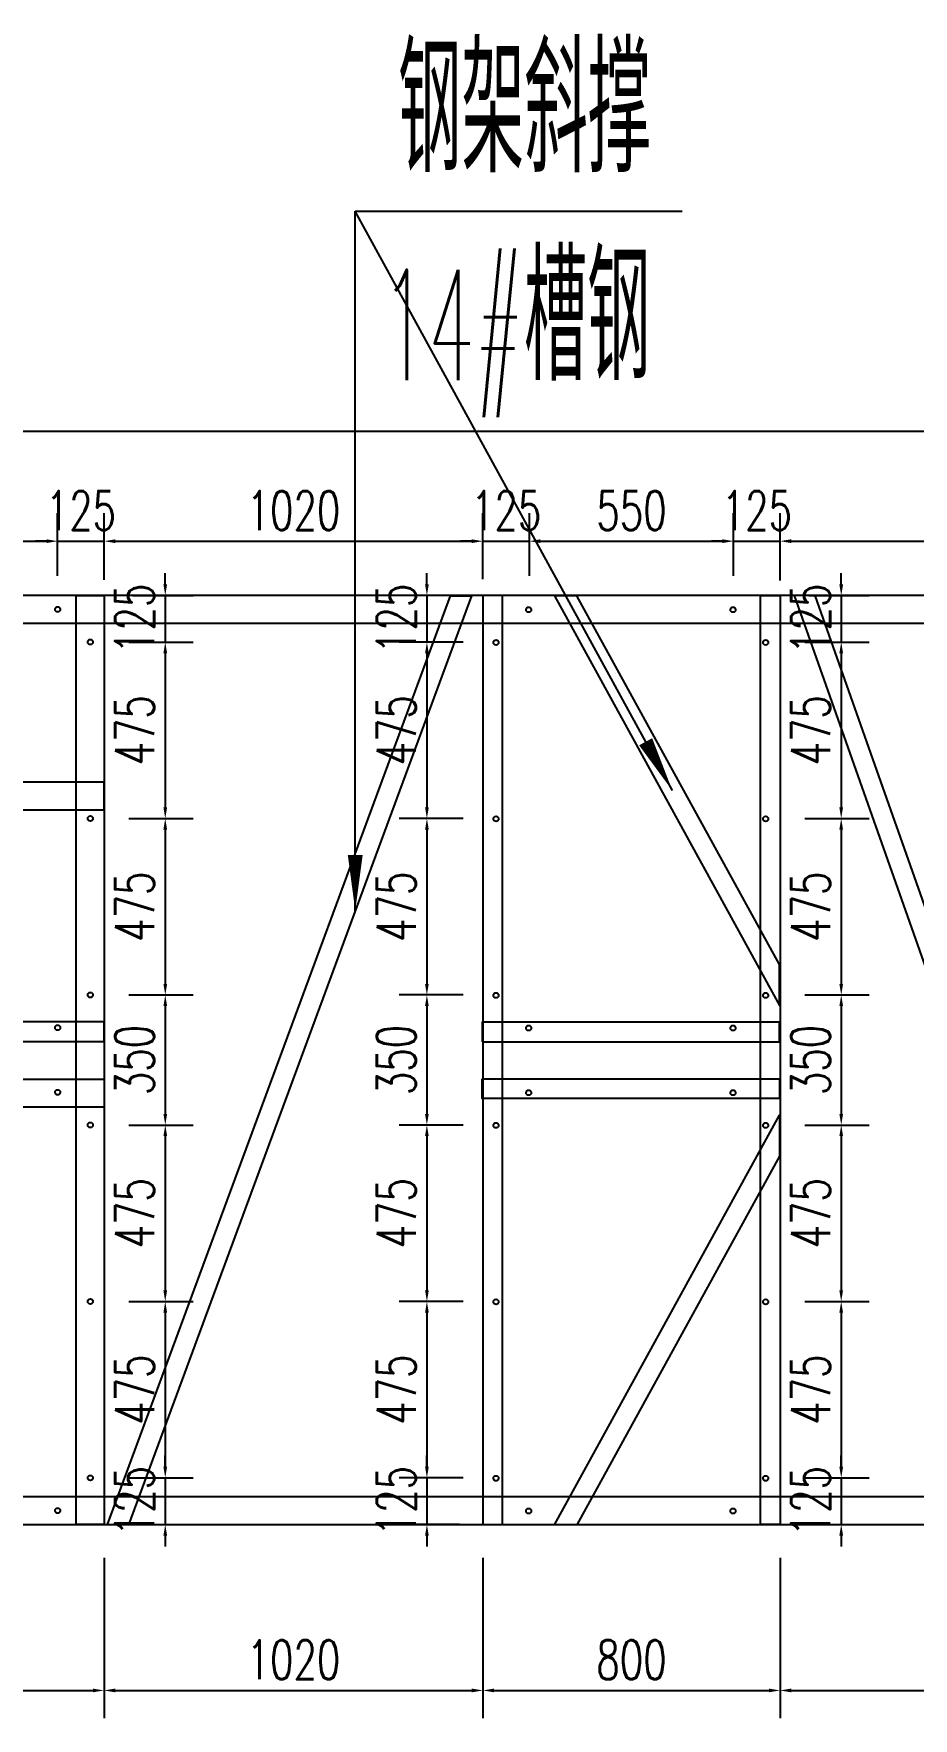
# Model space of a CAD drawing. Header units: millimetres. Extents: x -1443632 to -1307761, y 1430256 to 1527696.
# Drawn here: x -1381684 to -1379316, y 1470637 to 1475172 of the extents above; entities that cross this region are included whole.
import ezdxf

# ---------------------------------------------------------------- set-up
doc = ezdxf.new("R2010")
doc.units = ezdxf.units.MM
doc.header["$LTSCALE"] = 10
doc.layers.get('0').update_dxf_attribs({"linetype": 'CONTINUOUS'})
doc.layers.get('DEFPOINTS').update_dxf_attribs({"linetype": 'CONTINUOUS'})
for name, color, linetype in [('PUB_TEXT', 7, 'CONTINUOUS'), ('W-PLASTIC_RAILINGS塑木栏杆', 6, 'CONTINUOUS'), ('W-STEEL_FRAME钢架', 3, 'CONTINUOUS')]:
    doc.layers.add(name, color=color, linetype=linetype)
doc.styles.add('_TCH_DIM', font='SIMPLEX.shx', dxfattribs={"width": 0.7, "bigfont": 'GBCBIG.shx'})
doc.styles.add('STANDARD_T3', font='simplex.shx', dxfattribs={"width": 0.7, "bigfont": 'gbcbig.shx'})
doc.dimstyles.new('W&&30', dxfattribs={"dimtxt": 105, "dimasz": 30, "dimexe": 75, "dimexo": 90, "dimgap": 30, "dimtad": 1, "dimdec": 0, "dimzin": 0, "dimdsep": 46, "dimtxsty": 'STANDARD_T3', "dimcen": 0.09, "dimclrd": 1, "dimclre": 1, "dimclrt": 7, "dimazin": 2, "dimtfac": 1, "dimtdec": 0, "dimtix": 1, "dimtmove": 2, "dimatfit": 3, "dimfxl": 0, "dimtolj": 1, "dimtzin": 0, "dimarcsym": 0})

# ---------------------------------------------------------------- blocks, each defined once
blk = doc.blocks.new('*D94')
at = {"layer": 'DEFPOINTS', "color": 0, "transparency": 16777216}
for p in [(-1380448.3, 1473659.4), (-1380625.6, 1473534.4), (-1380437.8, 1473534.4)]:
    blk.add_point(p, dxfattribs=at)
at = {"layer": 'W-PLASTIC_RAILINGS塑木栏杆', "color": 1, "lineweight": -2, "transparency": 16777216}
for p, q in [((-1380625.6, 1473689.4), (-1380625.6, 1473719.4)), ((-1380538.3, 1473659.4), (-1380700.6, 1473659.4)), ((-1380625.6, 1473659.4), (-1380625.6, 1473534.4)), ((-1380527.8, 1473534.4), (-1380700.6, 1473534.4)), ((-1380625.6, 1473504.4), (-1380625.6, 1473474.4))]:
    blk.add_line(p, q, dxfattribs=at)
at = {"layer": 'W-PLASTIC_RAILINGS塑木栏杆', "color": 1, "transparency": 16777216}
for points in [[(-1380630.6, 1473689.4), (-1380620.6, 1473689.4), (-1380625.6, 1473659.4)], [(-1380630.6, 1473504.4), (-1380620.6, 1473504.4), (-1380625.6, 1473534.4)]]:
    blk.add_solid(points, dxfattribs=at)
at = {"layer": 'W-PLASTIC_RAILINGS塑木栏杆', "color": 7, "transparency": 16777216, "insert": (-1380708.1, 1473596.9), "char_height": 105, "attachment_point": 5, "rotation": 90, "style": 'STANDARD_T3'}
blk.add_mtext('\\A1;125', dxfattribs=at)
blk = doc.blocks.new('*D95')
at = {"layer": 'DEFPOINTS', "color": 0, "transparency": 16777216}
for p in [(-1380437.8, 1473534.4), (-1380625.6, 1473059.4), (-1380437.8, 1473059.4)]:
    blk.add_point(p, dxfattribs=at)
at = {"layer": 'W-PLASTIC_RAILINGS塑木栏杆', "color": 1, "lineweight": -2, "transparency": 16777216}
for p, q in [((-1380527.8, 1473534.4), (-1380700.6, 1473534.4)), ((-1380625.6, 1473504.4), (-1380625.6, 1473089.4)), ((-1380527.8, 1473059.4), (-1380700.6, 1473059.4))]:
    blk.add_line(p, q, dxfattribs=at)
at = {"layer": 'W-PLASTIC_RAILINGS塑木栏杆', "color": 1, "transparency": 16777216}
for points in [[(-1380630.6, 1473504.4), (-1380620.6, 1473504.4), (-1380625.6, 1473534.4)], [(-1380630.6, 1473089.4), (-1380620.6, 1473089.4), (-1380625.6, 1473059.4)]]:
    blk.add_solid(points, dxfattribs=at)
at = {"layer": 'W-PLASTIC_RAILINGS塑木栏杆', "color": 7, "transparency": 16777216, "insert": (-1380708.1, 1473296.9), "char_height": 105, "attachment_point": 5, "rotation": 90, "style": 'STANDARD_T3'}
blk.add_mtext('\\A1;475', dxfattribs=at)
blk = doc.blocks.new('*D96')
at = {"layer": 'DEFPOINTS', "color": 0, "transparency": 16777216}
for p in [(-1380437.8, 1473059.4), (-1380625.6, 1472584.4), (-1380437.8, 1472584.4)]:
    blk.add_point(p, dxfattribs=at)
at = {"layer": 'W-PLASTIC_RAILINGS塑木栏杆', "color": 1, "lineweight": -2, "transparency": 16777216}
for p, q in [((-1380527.8, 1473059.4), (-1380700.6, 1473059.4)), ((-1380625.6, 1473029.4), (-1380625.6, 1472614.4)), ((-1380527.8, 1472584.4), (-1380700.6, 1472584.4))]:
    blk.add_line(p, q, dxfattribs=at)
at = {"layer": 'W-PLASTIC_RAILINGS塑木栏杆', "color": 1, "transparency": 16777216}
for points in [[(-1380630.6, 1473029.4), (-1380620.6, 1473029.4), (-1380625.6, 1473059.4)], [(-1380630.6, 1472614.4), (-1380620.6, 1472614.4), (-1380625.6, 1472584.4)]]:
    blk.add_solid(points, dxfattribs=at)
at = {"layer": 'W-PLASTIC_RAILINGS塑木栏杆', "color": 7, "transparency": 16777216, "insert": (-1380708.1, 1472821.9), "char_height": 105, "attachment_point": 5, "rotation": 90, "style": 'STANDARD_T3'}
blk.add_mtext('\\A1;475', dxfattribs=at)
blk = doc.blocks.new('*D97')
at = {"layer": 'DEFPOINTS', "color": 0, "transparency": 16777216}
for p in [(-1380437.8, 1472584.4), (-1380625.6, 1472234.4), (-1380437.8, 1472234.4)]:
    blk.add_point(p, dxfattribs=at)
at = {"layer": 'W-PLASTIC_RAILINGS塑木栏杆', "color": 1, "lineweight": -2, "transparency": 16777216}
for p, q in [((-1380527.8, 1472584.4), (-1380700.6, 1472584.4)), ((-1380625.6, 1472554.4), (-1380625.6, 1472264.4)), ((-1380527.8, 1472234.4), (-1380700.6, 1472234.4))]:
    blk.add_line(p, q, dxfattribs=at)
at = {"layer": 'W-PLASTIC_RAILINGS塑木栏杆', "color": 1, "transparency": 16777216}
for points in [[(-1380630.6, 1472554.4), (-1380620.6, 1472554.4), (-1380625.6, 1472584.4)], [(-1380630.6, 1472264.4), (-1380620.6, 1472264.4), (-1380625.6, 1472234.4)]]:
    blk.add_solid(points, dxfattribs=at)
at = {"layer": 'W-PLASTIC_RAILINGS塑木栏杆', "color": 7, "transparency": 16777216, "insert": (-1380708.1, 1472409.4), "char_height": 105, "attachment_point": 5, "rotation": 90, "style": 'STANDARD_T3'}
blk.add_mtext('\\A1;350', dxfattribs=at)
blk = doc.blocks.new('*D98')
at = {"layer": 'DEFPOINTS', "color": 0, "transparency": 16777216}
for p in [(-1380437.8, 1472234.4), (-1380625.6, 1471759.4), (-1380437.8, 1471759.4)]:
    blk.add_point(p, dxfattribs=at)
at = {"layer": 'W-PLASTIC_RAILINGS塑木栏杆', "color": 1, "lineweight": -2, "transparency": 16777216}
for p, q in [((-1380527.8, 1472234.4), (-1380700.6, 1472234.4)), ((-1380625.6, 1472204.4), (-1380625.6, 1471789.4)), ((-1380527.8, 1471759.4), (-1380700.6, 1471759.4))]:
    blk.add_line(p, q, dxfattribs=at)
at = {"layer": 'W-PLASTIC_RAILINGS塑木栏杆', "color": 1, "transparency": 16777216}
for points in [[(-1380630.6, 1472204.4), (-1380620.6, 1472204.4), (-1380625.6, 1472234.4)], [(-1380630.6, 1471789.4), (-1380620.6, 1471789.4), (-1380625.6, 1471759.4)]]:
    blk.add_solid(points, dxfattribs=at)
at = {"layer": 'W-PLASTIC_RAILINGS塑木栏杆', "color": 7, "transparency": 16777216, "insert": (-1380708.1, 1471996.9), "char_height": 105, "attachment_point": 5, "rotation": 90, "style": 'STANDARD_T3'}
blk.add_mtext('\\A1;475', dxfattribs=at)
blk = doc.blocks.new('*D99')
at = {"layer": 'DEFPOINTS', "color": 0, "transparency": 16777216}
for p in [(-1380437.8, 1471759.4), (-1380625.6, 1471284.4), (-1380437.8, 1471284.4)]:
    blk.add_point(p, dxfattribs=at)
at = {"layer": 'W-PLASTIC_RAILINGS塑木栏杆', "color": 1, "lineweight": -2, "transparency": 16777216}
for p, q in [((-1380527.8, 1471759.4), (-1380700.6, 1471759.4)), ((-1380625.6, 1471729.4), (-1380625.6, 1471314.4)), ((-1380527.8, 1471284.4), (-1380700.6, 1471284.4))]:
    blk.add_line(p, q, dxfattribs=at)
at = {"layer": 'W-PLASTIC_RAILINGS塑木栏杆', "color": 1, "transparency": 16777216}
for points in [[(-1380630.6, 1471729.4), (-1380620.6, 1471729.4), (-1380625.6, 1471759.4)], [(-1380630.6, 1471314.4), (-1380620.6, 1471314.4), (-1380625.6, 1471284.4)]]:
    blk.add_solid(points, dxfattribs=at)
at = {"layer": 'W-PLASTIC_RAILINGS塑木栏杆', "color": 7, "transparency": 16777216, "insert": (-1380708.1, 1471521.9), "char_height": 105, "attachment_point": 5, "rotation": 90, "style": 'STANDARD_T3'}
blk.add_mtext('\\A1;475', dxfattribs=at)
blk = doc.blocks.new('*D100')
at = {"layer": 'DEFPOINTS', "color": 0, "transparency": 16777216}
for p in [(-1380437.8, 1471284.4), (-1380625.6, 1471159.4), (-1380448.3, 1471159.4)]:
    blk.add_point(p, dxfattribs=at)
at = {"layer": 'W-PLASTIC_RAILINGS塑木栏杆', "color": 1, "lineweight": -2, "transparency": 16777216}
for p, q in [((-1380625.6, 1471314.4), (-1380625.6, 1471344.4)), ((-1380527.8, 1471284.4), (-1380700.6, 1471284.4)), ((-1380625.6, 1471284.4), (-1380625.6, 1471159.4)), ((-1380538.3, 1471159.4), (-1380700.6, 1471159.4)), ((-1380625.6, 1471129.4), (-1380625.6, 1471099.4))]:
    blk.add_line(p, q, dxfattribs=at)
at = {"layer": 'W-PLASTIC_RAILINGS塑木栏杆', "color": 1, "transparency": 16777216}
for points in [[(-1380630.6, 1471314.4), (-1380620.6, 1471314.4), (-1380625.6, 1471284.4)], [(-1380630.6, 1471129.4), (-1380620.6, 1471129.4), (-1380625.6, 1471159.4)]]:
    blk.add_solid(points, dxfattribs=at)
at = {"layer": 'W-PLASTIC_RAILINGS塑木栏杆', "color": 7, "transparency": 16777216, "insert": (-1380708.1, 1471221.9), "char_height": 105, "attachment_point": 5, "rotation": 90, "style": 'STANDARD_T3'}
blk.add_mtext('\\A1;125', dxfattribs=at)
blk = doc.blocks.new('*D101')
at = {"layer": 'DEFPOINTS', "color": 0, "transparency": 16777216}
for p in [(-1381507.3, 1473659.4), (-1381517.8, 1473534.4), (-1381330.1, 1473534.4)]:
    blk.add_point(p, dxfattribs=at)
at = {"layer": 'W-PLASTIC_RAILINGS塑木栏杆', "color": 1, "lineweight": -2, "transparency": 16777216}
for p, q in [((-1381330.1, 1473689.4), (-1381330.1, 1473719.4)), ((-1381417.3, 1473659.4), (-1381255.1, 1473659.4)), ((-1381330.1, 1473659.4), (-1381330.1, 1473534.4)), ((-1381427.8, 1473534.4), (-1381255.1, 1473534.4)), ((-1381330.1, 1473504.4), (-1381330.1, 1473474.4))]:
    blk.add_line(p, q, dxfattribs=at)
at = {"layer": 'W-PLASTIC_RAILINGS塑木栏杆', "color": 1, "transparency": 16777216}
for points in [[(-1381335.1, 1473689.4), (-1381325.1, 1473689.4), (-1381330.1, 1473659.4)], [(-1381335.1, 1473504.4), (-1381325.1, 1473504.4), (-1381330.1, 1473534.4)]]:
    blk.add_solid(points, dxfattribs=at)
at = {"layer": 'W-PLASTIC_RAILINGS塑木栏杆', "color": 7, "transparency": 16777216, "insert": (-1381412.6, 1473596.9), "char_height": 105, "attachment_point": 5, "rotation": 90, "style": 'STANDARD_T3'}
blk.add_mtext('\\A1;125', dxfattribs=at)
blk = doc.blocks.new('*D102')
at = {"layer": 'DEFPOINTS', "color": 0, "transparency": 16777216}
for p in [(-1381517.8, 1473534.4), (-1381517.8, 1473059.4), (-1381330.1, 1473059.4)]:
    blk.add_point(p, dxfattribs=at)
at = {"layer": 'W-PLASTIC_RAILINGS塑木栏杆', "color": 1, "lineweight": -2, "transparency": 16777216}
for p, q in [((-1381427.8, 1473534.4), (-1381255.1, 1473534.4)), ((-1381330.1, 1473504.4), (-1381330.1, 1473089.4)), ((-1381427.8, 1473059.4), (-1381255.1, 1473059.4))]:
    blk.add_line(p, q, dxfattribs=at)
at = {"layer": 'W-PLASTIC_RAILINGS塑木栏杆', "color": 1, "transparency": 16777216}
for points in [[(-1381335.1, 1473504.4), (-1381325.1, 1473504.4), (-1381330.1, 1473534.4)], [(-1381335.1, 1473089.4), (-1381325.1, 1473089.4), (-1381330.1, 1473059.4)]]:
    blk.add_solid(points, dxfattribs=at)
at = {"layer": 'W-PLASTIC_RAILINGS塑木栏杆', "color": 7, "transparency": 16777216, "insert": (-1381412.6, 1473296.9), "char_height": 105, "attachment_point": 5, "rotation": 90, "style": 'STANDARD_T3'}
blk.add_mtext('\\A1;475', dxfattribs=at)
blk = doc.blocks.new('*D103')
at = {"layer": 'DEFPOINTS', "color": 0, "transparency": 16777216}
for p in [(-1381517.8, 1473059.4), (-1381517.8, 1472584.4), (-1381330.1, 1472584.4)]:
    blk.add_point(p, dxfattribs=at)
at = {"layer": 'W-PLASTIC_RAILINGS塑木栏杆', "color": 1, "lineweight": -2, "transparency": 16777216}
for p, q in [((-1381427.8, 1473059.4), (-1381255.1, 1473059.4)), ((-1381330.1, 1473029.4), (-1381330.1, 1472614.4)), ((-1381427.8, 1472584.4), (-1381255.1, 1472584.4))]:
    blk.add_line(p, q, dxfattribs=at)
at = {"layer": 'W-PLASTIC_RAILINGS塑木栏杆', "color": 1, "transparency": 16777216}
for points in [[(-1381335.1, 1473029.4), (-1381325.1, 1473029.4), (-1381330.1, 1473059.4)], [(-1381335.1, 1472614.4), (-1381325.1, 1472614.4), (-1381330.1, 1472584.4)]]:
    blk.add_solid(points, dxfattribs=at)
at = {"layer": 'W-PLASTIC_RAILINGS塑木栏杆', "color": 7, "transparency": 16777216, "insert": (-1381412.6, 1472821.9), "char_height": 105, "attachment_point": 5, "rotation": 90, "style": 'STANDARD_T3'}
blk.add_mtext('\\A1;475', dxfattribs=at)
blk = doc.blocks.new('*D104')
at = {"layer": 'DEFPOINTS', "color": 0, "transparency": 16777216}
for p in [(-1381517.8, 1472584.4), (-1381517.8, 1472234.4), (-1381330.1, 1472234.4)]:
    blk.add_point(p, dxfattribs=at)
at = {"layer": 'W-PLASTIC_RAILINGS塑木栏杆', "color": 1, "lineweight": -2, "transparency": 16777216}
for p, q in [((-1381427.8, 1472584.4), (-1381255.1, 1472584.4)), ((-1381330.1, 1472554.4), (-1381330.1, 1472264.4)), ((-1381427.8, 1472234.4), (-1381255.1, 1472234.4))]:
    blk.add_line(p, q, dxfattribs=at)
at = {"layer": 'W-PLASTIC_RAILINGS塑木栏杆', "color": 1, "transparency": 16777216}
for points in [[(-1381335.1, 1472554.4), (-1381325.1, 1472554.4), (-1381330.1, 1472584.4)], [(-1381335.1, 1472264.4), (-1381325.1, 1472264.4), (-1381330.1, 1472234.4)]]:
    blk.add_solid(points, dxfattribs=at)
at = {"layer": 'W-PLASTIC_RAILINGS塑木栏杆', "color": 7, "transparency": 16777216, "insert": (-1381412.6, 1472409.4), "char_height": 105, "attachment_point": 5, "rotation": 90, "style": 'STANDARD_T3'}
blk.add_mtext('\\A1;350', dxfattribs=at)
blk = doc.blocks.new('*D105')
at = {"layer": 'DEFPOINTS', "color": 0, "transparency": 16777216}
for p in [(-1381517.8, 1472234.4), (-1381517.8, 1471759.4), (-1381330.1, 1471759.4)]:
    blk.add_point(p, dxfattribs=at)
at = {"layer": 'W-PLASTIC_RAILINGS塑木栏杆', "color": 1, "lineweight": -2, "transparency": 16777216}
for p, q in [((-1381427.8, 1472234.4), (-1381255.1, 1472234.4)), ((-1381330.1, 1472204.4), (-1381330.1, 1471789.4)), ((-1381427.8, 1471759.4), (-1381255.1, 1471759.4))]:
    blk.add_line(p, q, dxfattribs=at)
at = {"layer": 'W-PLASTIC_RAILINGS塑木栏杆', "color": 1, "transparency": 16777216}
for points in [[(-1381335.1, 1472204.4), (-1381325.1, 1472204.4), (-1381330.1, 1472234.4)], [(-1381335.1, 1471789.4), (-1381325.1, 1471789.4), (-1381330.1, 1471759.4)]]:
    blk.add_solid(points, dxfattribs=at)
at = {"layer": 'W-PLASTIC_RAILINGS塑木栏杆', "color": 7, "transparency": 16777216, "insert": (-1381412.6, 1471996.9), "char_height": 105, "attachment_point": 5, "rotation": 90, "style": 'STANDARD_T3'}
blk.add_mtext('\\A1;475', dxfattribs=at)
blk = doc.blocks.new('*D106')
at = {"layer": 'DEFPOINTS', "color": 0, "transparency": 16777216}
for p in [(-1381517.8, 1471759.4), (-1381517.8, 1471284.4), (-1381330.1, 1471284.4)]:
    blk.add_point(p, dxfattribs=at)
at = {"layer": 'W-PLASTIC_RAILINGS塑木栏杆', "color": 1, "lineweight": -2, "transparency": 16777216}
for p, q in [((-1381427.8, 1471759.4), (-1381255.1, 1471759.4)), ((-1381330.1, 1471729.4), (-1381330.1, 1471314.4)), ((-1381427.8, 1471284.4), (-1381255.1, 1471284.4))]:
    blk.add_line(p, q, dxfattribs=at)
at = {"layer": 'W-PLASTIC_RAILINGS塑木栏杆', "color": 1, "transparency": 16777216}
for points in [[(-1381335.1, 1471729.4), (-1381325.1, 1471729.4), (-1381330.1, 1471759.4)], [(-1381335.1, 1471314.4), (-1381325.1, 1471314.4), (-1381330.1, 1471284.4)]]:
    blk.add_solid(points, dxfattribs=at)
at = {"layer": 'W-PLASTIC_RAILINGS塑木栏杆', "color": 7, "transparency": 16777216, "insert": (-1381412.6, 1471521.9), "char_height": 105, "attachment_point": 5, "rotation": 90, "style": 'STANDARD_T3'}
blk.add_mtext('\\A1;475', dxfattribs=at)
blk = doc.blocks.new('*D107')
at = {"layer": 'DEFPOINTS', "color": 0, "transparency": 16777216}
for p in [(-1381517.8, 1471284.4), (-1381507.3, 1471159.4), (-1381330.1, 1471159.4)]:
    blk.add_point(p, dxfattribs=at)
at = {"layer": 'W-PLASTIC_RAILINGS塑木栏杆', "color": 1, "lineweight": -2, "transparency": 16777216}
for p, q in [((-1381330.1, 1471314.4), (-1381330.1, 1471344.4)), ((-1381427.8, 1471284.4), (-1381255.1, 1471284.4)), ((-1381330.1, 1471284.4), (-1381330.1, 1471159.4)), ((-1381417.3, 1471159.4), (-1381255.1, 1471159.4)), ((-1381330.1, 1471129.4), (-1381330.1, 1471099.4))]:
    blk.add_line(p, q, dxfattribs=at)
at = {"layer": 'W-PLASTIC_RAILINGS塑木栏杆', "color": 1, "transparency": 16777216}
for points in [[(-1381335.1, 1471314.4), (-1381325.1, 1471314.4), (-1381330.1, 1471284.4)], [(-1381335.1, 1471129.4), (-1381325.1, 1471129.4), (-1381330.1, 1471159.4)]]:
    blk.add_solid(points, dxfattribs=at)
at = {"layer": 'W-PLASTIC_RAILINGS塑木栏杆', "color": 7, "transparency": 16777216, "insert": (-1381412.6, 1471221.9), "char_height": 105, "attachment_point": 5, "rotation": 90, "style": 'STANDARD_T3'}
blk.add_mtext('\\A1;125', dxfattribs=at)
blk = doc.blocks.new('*D115')
at = {"layer": 'DEFPOINTS', "color": 0, "transparency": 16777216}
for p in [(-1379687.3, 1473659.4), (-1379697.8, 1473534.4), (-1379510.1, 1473534.4)]:
    blk.add_point(p, dxfattribs=at)
at = {"layer": 'W-PLASTIC_RAILINGS塑木栏杆', "color": 1, "lineweight": -2, "transparency": 16777216}
for p, q in [((-1379510.1, 1473689.4), (-1379510.1, 1473719.4)), ((-1379597.3, 1473659.4), (-1379435.1, 1473659.4)), ((-1379510.1, 1473659.4), (-1379510.1, 1473534.4)), ((-1379607.8, 1473534.4), (-1379435.1, 1473534.4)), ((-1379510.1, 1473504.4), (-1379510.1, 1473474.4))]:
    blk.add_line(p, q, dxfattribs=at)
at = {"layer": 'W-PLASTIC_RAILINGS塑木栏杆', "color": 1, "transparency": 16777216}
for points in [[(-1379515.1, 1473689.4), (-1379505.1, 1473689.4), (-1379510.1, 1473659.4)], [(-1379515.1, 1473504.4), (-1379505.1, 1473504.4), (-1379510.1, 1473534.4)]]:
    blk.add_solid(points, dxfattribs=at)
at = {"layer": 'W-PLASTIC_RAILINGS塑木栏杆', "color": 7, "transparency": 16777216, "insert": (-1379592.6, 1473596.9), "char_height": 105, "attachment_point": 5, "rotation": 90, "style": 'STANDARD_T3'}
blk.add_mtext('\\A1;125', dxfattribs=at)
blk = doc.blocks.new('*D116')
at = {"layer": 'DEFPOINTS', "color": 0, "transparency": 16777216}
for p in [(-1379697.8, 1473534.4), (-1379697.8, 1473059.4), (-1379510.1, 1473059.4)]:
    blk.add_point(p, dxfattribs=at)
at = {"layer": 'W-PLASTIC_RAILINGS塑木栏杆', "color": 1, "lineweight": -2, "transparency": 16777216}
for p, q in [((-1379607.8, 1473534.4), (-1379435.1, 1473534.4)), ((-1379510.1, 1473504.4), (-1379510.1, 1473089.4)), ((-1379607.8, 1473059.4), (-1379435.1, 1473059.4))]:
    blk.add_line(p, q, dxfattribs=at)
at = {"layer": 'W-PLASTIC_RAILINGS塑木栏杆', "color": 1, "transparency": 16777216}
for points in [[(-1379515.1, 1473504.4), (-1379505.1, 1473504.4), (-1379510.1, 1473534.4)], [(-1379515.1, 1473089.4), (-1379505.1, 1473089.4), (-1379510.1, 1473059.4)]]:
    blk.add_solid(points, dxfattribs=at)
at = {"layer": 'W-PLASTIC_RAILINGS塑木栏杆', "color": 7, "transparency": 16777216, "insert": (-1379592.6, 1473296.9), "char_height": 105, "attachment_point": 5, "rotation": 90, "style": 'STANDARD_T3'}
blk.add_mtext('\\A1;475', dxfattribs=at)
blk = doc.blocks.new('*D117')
at = {"layer": 'DEFPOINTS', "color": 0, "transparency": 16777216}
for p in [(-1379697.8, 1473059.4), (-1379697.8, 1472584.4), (-1379510.1, 1472584.4)]:
    blk.add_point(p, dxfattribs=at)
at = {"layer": 'W-PLASTIC_RAILINGS塑木栏杆', "color": 1, "lineweight": -2, "transparency": 16777216}
for p, q in [((-1379607.8, 1473059.4), (-1379435.1, 1473059.4)), ((-1379510.1, 1473029.4), (-1379510.1, 1472614.4)), ((-1379607.8, 1472584.4), (-1379435.1, 1472584.4))]:
    blk.add_line(p, q, dxfattribs=at)
at = {"layer": 'W-PLASTIC_RAILINGS塑木栏杆', "color": 1, "transparency": 16777216}
for points in [[(-1379515.1, 1473029.4), (-1379505.1, 1473029.4), (-1379510.1, 1473059.4)], [(-1379515.1, 1472614.4), (-1379505.1, 1472614.4), (-1379510.1, 1472584.4)]]:
    blk.add_solid(points, dxfattribs=at)
at = {"layer": 'W-PLASTIC_RAILINGS塑木栏杆', "color": 7, "transparency": 16777216, "insert": (-1379592.6, 1472821.9), "char_height": 105, "attachment_point": 5, "rotation": 90, "style": 'STANDARD_T3'}
blk.add_mtext('\\A1;475', dxfattribs=at)
blk = doc.blocks.new('*D118')
at = {"layer": 'DEFPOINTS', "color": 0, "transparency": 16777216}
for p in [(-1379697.8, 1472584.4), (-1379697.8, 1472234.4), (-1379510.1, 1472234.4)]:
    blk.add_point(p, dxfattribs=at)
at = {"layer": 'W-PLASTIC_RAILINGS塑木栏杆', "color": 1, "lineweight": -2, "transparency": 16777216}
for p, q in [((-1379607.8, 1472584.4), (-1379435.1, 1472584.4)), ((-1379510.1, 1472554.4), (-1379510.1, 1472264.4)), ((-1379607.8, 1472234.4), (-1379435.1, 1472234.4))]:
    blk.add_line(p, q, dxfattribs=at)
at = {"layer": 'W-PLASTIC_RAILINGS塑木栏杆', "color": 1, "transparency": 16777216}
for points in [[(-1379515.1, 1472554.4), (-1379505.1, 1472554.4), (-1379510.1, 1472584.4)], [(-1379515.1, 1472264.4), (-1379505.1, 1472264.4), (-1379510.1, 1472234.4)]]:
    blk.add_solid(points, dxfattribs=at)
at = {"layer": 'W-PLASTIC_RAILINGS塑木栏杆', "color": 7, "transparency": 16777216, "insert": (-1379592.6, 1472409.4), "char_height": 105, "attachment_point": 5, "rotation": 90, "style": 'STANDARD_T3'}
blk.add_mtext('\\A1;350', dxfattribs=at)
blk = doc.blocks.new('*D119')
at = {"layer": 'DEFPOINTS', "color": 0, "transparency": 16777216}
for p in [(-1379697.8, 1472234.4), (-1379697.8, 1471759.4), (-1379510.1, 1471759.4)]:
    blk.add_point(p, dxfattribs=at)
at = {"layer": 'W-PLASTIC_RAILINGS塑木栏杆', "color": 1, "lineweight": -2, "transparency": 16777216}
for p, q in [((-1379607.8, 1472234.4), (-1379435.1, 1472234.4)), ((-1379510.1, 1472204.4), (-1379510.1, 1471789.4)), ((-1379607.8, 1471759.4), (-1379435.1, 1471759.4))]:
    blk.add_line(p, q, dxfattribs=at)
at = {"layer": 'W-PLASTIC_RAILINGS塑木栏杆', "color": 1, "transparency": 16777216}
for points in [[(-1379515.1, 1472204.4), (-1379505.1, 1472204.4), (-1379510.1, 1472234.4)], [(-1379515.1, 1471789.4), (-1379505.1, 1471789.4), (-1379510.1, 1471759.4)]]:
    blk.add_solid(points, dxfattribs=at)
at = {"layer": 'W-PLASTIC_RAILINGS塑木栏杆', "color": 7, "transparency": 16777216, "insert": (-1379592.6, 1471996.9), "char_height": 105, "attachment_point": 5, "rotation": 90, "style": 'STANDARD_T3'}
blk.add_mtext('\\A1;475', dxfattribs=at)
blk = doc.blocks.new('*D120')
at = {"layer": 'DEFPOINTS', "color": 0, "transparency": 16777216}
for p in [(-1379697.8, 1471759.4), (-1379697.8, 1471284.4), (-1379510.1, 1471284.4)]:
    blk.add_point(p, dxfattribs=at)
at = {"layer": 'W-PLASTIC_RAILINGS塑木栏杆', "color": 1, "lineweight": -2, "transparency": 16777216}
for p, q in [((-1379607.8, 1471759.4), (-1379435.1, 1471759.4)), ((-1379510.1, 1471729.4), (-1379510.1, 1471314.4)), ((-1379607.8, 1471284.4), (-1379435.1, 1471284.4))]:
    blk.add_line(p, q, dxfattribs=at)
at = {"layer": 'W-PLASTIC_RAILINGS塑木栏杆', "color": 1, "transparency": 16777216}
for points in [[(-1379515.1, 1471729.4), (-1379505.1, 1471729.4), (-1379510.1, 1471759.4)], [(-1379515.1, 1471314.4), (-1379505.1, 1471314.4), (-1379510.1, 1471284.4)]]:
    blk.add_solid(points, dxfattribs=at)
at = {"layer": 'W-PLASTIC_RAILINGS塑木栏杆', "color": 7, "transparency": 16777216, "insert": (-1379592.6, 1471521.9), "char_height": 105, "attachment_point": 5, "rotation": 90, "style": 'STANDARD_T3'}
blk.add_mtext('\\A1;475', dxfattribs=at)
blk = doc.blocks.new('*D121')
at = {"layer": 'DEFPOINTS', "color": 0, "transparency": 16777216}
for p in [(-1379697.8, 1471284.4), (-1379687.3, 1471159.4), (-1379510.1, 1471159.4)]:
    blk.add_point(p, dxfattribs=at)
at = {"layer": 'W-PLASTIC_RAILINGS塑木栏杆', "color": 1, "lineweight": -2, "transparency": 16777216}
for p, q in [((-1379510.1, 1471314.4), (-1379510.1, 1471344.4)), ((-1379607.8, 1471284.4), (-1379435.1, 1471284.4)), ((-1379510.1, 1471284.4), (-1379510.1, 1471159.4)), ((-1379597.3, 1471159.4), (-1379435.1, 1471159.4)), ((-1379510.1, 1471129.4), (-1379510.1, 1471099.4))]:
    blk.add_line(p, q, dxfattribs=at)
at = {"layer": 'W-PLASTIC_RAILINGS塑木栏杆', "color": 1, "transparency": 16777216}
for points in [[(-1379515.1, 1471314.4), (-1379505.1, 1471314.4), (-1379510.1, 1471284.4)], [(-1379515.1, 1471129.4), (-1379505.1, 1471129.4), (-1379510.1, 1471159.4)]]:
    blk.add_solid(points, dxfattribs=at)
at = {"layer": 'W-PLASTIC_RAILINGS塑木栏杆', "color": 7, "transparency": 16777216, "insert": (-1379592.6, 1471221.9), "char_height": 105, "attachment_point": 5, "rotation": 90, "style": 'STANDARD_T3'}
blk.add_mtext('\\A1;125', dxfattribs=at)
blk = doc.blocks.new('*D225')
at = {"layer": 'DEFPOINTS', "color": 0, "transparency": 16777216}
for p in [(-1381619.8, 1473805.9), (-1382169.8, 1473622.4), (-1381619.8, 1473622.4)]:
    blk.add_point(p, dxfattribs=at)
at = {"layer": 'W-STEEL_FRAME钢架', "color": 1, "lineweight": -2, "transparency": 16777216}
for p, q in [((-1382169.8, 1473712.4), (-1382169.8, 1473880.9)), ((-1381619.8, 1473712.4), (-1381619.8, 1473880.9)), ((-1382139.8, 1473805.9), (-1381649.8, 1473805.9))]:
    blk.add_line(p, q, dxfattribs=at)
at = {"layer": 'W-STEEL_FRAME钢架', "color": 1, "transparency": 16777216}
for points in [[(-1382139.8, 1473810.9), (-1382139.8, 1473800.9), (-1382169.8, 1473805.9)], [(-1381649.8, 1473810.9), (-1381649.8, 1473800.9), (-1381619.8, 1473805.9)]]:
    blk.add_solid(points, dxfattribs=at)
at = {"layer": 'W-STEEL_FRAME钢架', "color": 7, "transparency": 16777216, "insert": (-1381894.8, 1473888.4), "char_height": 105, "attachment_point": 5, "style": 'STANDARD_T3'}
blk.add_mtext('\\A1;550', dxfattribs=at)
blk = doc.blocks.new('*D226')
at = {"layer": 'DEFPOINTS', "color": 0, "transparency": 16777216}
for p in [(-1381494.8, 1473805.9), (-1381619.8, 1473622.4), (-1381494.8, 1473611.6)]:
    blk.add_point(p, dxfattribs=at)
at = {"layer": 'W-STEEL_FRAME钢架', "color": 1, "lineweight": -2, "transparency": 16777216}
for p, q in [((-1381619.8, 1473712.4), (-1381619.8, 1473880.9)), ((-1381494.8, 1473701.6), (-1381494.8, 1473880.9)), ((-1381649.8, 1473805.9), (-1381679.8, 1473805.9)), ((-1381619.8, 1473805.9), (-1381494.8, 1473805.9)), ((-1381464.8, 1473805.9), (-1381434.8, 1473805.9))]:
    blk.add_line(p, q, dxfattribs=at)
at = {"layer": 'W-STEEL_FRAME钢架', "color": 1, "transparency": 16777216}
for points in [[(-1381649.8, 1473810.9), (-1381649.8, 1473800.9), (-1381619.8, 1473805.9)], [(-1381464.8, 1473810.9), (-1381464.8, 1473800.9), (-1381494.8, 1473805.9)]]:
    blk.add_solid(points, dxfattribs=at)
at = {"layer": 'W-STEEL_FRAME钢架', "color": 7, "transparency": 16777216, "insert": (-1381557.3, 1473888.4), "char_height": 105, "attachment_point": 5, "style": 'STANDARD_T3'}
blk.add_mtext('\\A1;125', dxfattribs=at)
blk = doc.blocks.new('*D227')
at = {"layer": 'DEFPOINTS', "color": 0, "transparency": 16777216}
for p in [(-1380474.8, 1473805.9), (-1381494.8, 1473611.6), (-1380474.8, 1473613.8)]:
    blk.add_point(p, dxfattribs=at)
at = {"layer": 'W-STEEL_FRAME钢架', "color": 1, "lineweight": -2, "transparency": 16777216}
for p, q in [((-1381494.8, 1473701.6), (-1381494.8, 1473880.9)), ((-1380474.8, 1473703.8), (-1380474.8, 1473880.9)), ((-1381464.8, 1473805.9), (-1380504.8, 1473805.9))]:
    blk.add_line(p, q, dxfattribs=at)
at = {"layer": 'W-STEEL_FRAME钢架', "color": 1, "transparency": 16777216}
for points in [[(-1381464.8, 1473810.9), (-1381464.8, 1473800.9), (-1381494.8, 1473805.9)], [(-1380504.8, 1473810.9), (-1380504.8, 1473800.9), (-1380474.8, 1473805.9)]]:
    blk.add_solid(points, dxfattribs=at)
at = {"layer": 'W-STEEL_FRAME钢架', "color": 7, "transparency": 16777216, "insert": (-1380984.8, 1473888.4), "char_height": 105, "attachment_point": 5, "style": 'STANDARD_T3'}
blk.add_mtext('\\A1;1020', dxfattribs=at)
blk = doc.blocks.new('*D228')
at = {"layer": 'DEFPOINTS', "color": 0, "transparency": 16777216}
for p in [(-1380349.8, 1473805.9), (-1380474.8, 1473613.8), (-1380349.8, 1473622.4)]:
    blk.add_point(p, dxfattribs=at)
at = {"layer": 'W-STEEL_FRAME钢架', "color": 1, "lineweight": -2, "transparency": 16777216}
for p, q in [((-1380474.8, 1473703.8), (-1380474.8, 1473880.9)), ((-1380349.8, 1473712.4), (-1380349.8, 1473880.9)), ((-1380504.8, 1473805.9), (-1380534.8, 1473805.9)), ((-1380474.8, 1473805.9), (-1380349.8, 1473805.9)), ((-1380319.8, 1473805.9), (-1380289.8, 1473805.9))]:
    blk.add_line(p, q, dxfattribs=at)
at = {"layer": 'W-STEEL_FRAME钢架', "color": 1, "transparency": 16777216}
for points in [[(-1380504.8, 1473810.9), (-1380504.8, 1473800.9), (-1380474.8, 1473805.9)], [(-1380319.8, 1473810.9), (-1380319.8, 1473800.9), (-1380349.8, 1473805.9)]]:
    blk.add_solid(points, dxfattribs=at)
at = {"layer": 'W-STEEL_FRAME钢架', "color": 7, "transparency": 16777216, "insert": (-1380412.3, 1473888.4), "char_height": 105, "attachment_point": 5, "style": 'STANDARD_T3'}
blk.add_mtext('\\A1;125', dxfattribs=at)
blk = doc.blocks.new('*D136')
at = {"layer": 'DEFPOINTS', "color": 0, "transparency": 16777216}
for p in [(-1379799.8, 1473805.9), (-1380349.8, 1473622.4), (-1379799.8, 1473622.4)]:
    blk.add_point(p, dxfattribs=at)
at = {"layer": 'W-STEEL_FRAME钢架', "color": 1, "lineweight": -2, "transparency": 16777216}
for p, q in [((-1380349.8, 1473712.4), (-1380349.8, 1473880.9)), ((-1379799.8, 1473712.4), (-1379799.8, 1473880.9)), ((-1380319.8, 1473805.9), (-1379829.8, 1473805.9))]:
    blk.add_line(p, q, dxfattribs=at)
at = {"layer": 'W-STEEL_FRAME钢架', "color": 1, "transparency": 16777216}
for points in [[(-1380319.8, 1473810.9), (-1380319.8, 1473800.9), (-1380349.8, 1473805.9)], [(-1379829.8, 1473810.9), (-1379829.8, 1473800.9), (-1379799.8, 1473805.9)]]:
    blk.add_solid(points, dxfattribs=at)
at = {"layer": 'W-STEEL_FRAME钢架', "color": 7, "transparency": 16777216, "insert": (-1380074.8, 1473888.4), "char_height": 105, "attachment_point": 5, "style": 'STANDARD_T3'}
blk.add_mtext('\\A1;550', dxfattribs=at)
blk = doc.blocks.new('*D229')
at = {"layer": 'DEFPOINTS', "color": 0, "transparency": 16777216}
for p in [(-1379674.8, 1473805.9), (-1379799.8, 1473622.4), (-1379674.8, 1473609.9)]:
    blk.add_point(p, dxfattribs=at)
at = {"layer": 'W-STEEL_FRAME钢架', "color": 1, "lineweight": -2, "transparency": 16777216}
for p, q in [((-1379799.8, 1473712.4), (-1379799.8, 1473880.9)), ((-1379674.8, 1473699.9), (-1379674.8, 1473880.9)), ((-1379829.8, 1473805.9), (-1379859.8, 1473805.9)), ((-1379799.8, 1473805.9), (-1379674.8, 1473805.9)), ((-1379644.8, 1473805.9), (-1379614.8, 1473805.9))]:
    blk.add_line(p, q, dxfattribs=at)
at = {"layer": 'W-STEEL_FRAME钢架', "color": 1, "transparency": 16777216}
for points in [[(-1379829.8, 1473810.9), (-1379829.8, 1473800.9), (-1379799.8, 1473805.9)], [(-1379644.8, 1473810.9), (-1379644.8, 1473800.9), (-1379674.8, 1473805.9)]]:
    blk.add_solid(points, dxfattribs=at)
at = {"layer": 'W-STEEL_FRAME钢架', "color": 7, "transparency": 16777216, "insert": (-1379737.3, 1473888.4), "char_height": 105, "attachment_point": 5, "style": 'STANDARD_T3'}
blk.add_mtext('\\A1;125', dxfattribs=at)
blk = doc.blocks.new('*D230')
at = {"layer": 'DEFPOINTS', "color": 0, "transparency": 16777216}
for p in [(-1378654.8, 1473805.9), (-1379674.8, 1473609.9), (-1378654.8, 1473621.6)]:
    blk.add_point(p, dxfattribs=at)
at = {"layer": 'W-STEEL_FRAME钢架', "color": 1, "lineweight": -2, "transparency": 16777216}
for p, q in [((-1379674.8, 1473699.9), (-1379674.8, 1473880.9)), ((-1378654.8, 1473711.6), (-1378654.8, 1473880.9)), ((-1379644.8, 1473805.9), (-1378684.8, 1473805.9))]:
    blk.add_line(p, q, dxfattribs=at)
at = {"layer": 'W-STEEL_FRAME钢架', "color": 1, "transparency": 16777216}
for points in [[(-1379644.8, 1473810.9), (-1379644.8, 1473800.9), (-1379674.8, 1473805.9)], [(-1378684.8, 1473810.9), (-1378684.8, 1473800.9), (-1378654.8, 1473805.9)]]:
    blk.add_solid(points, dxfattribs=at)
at = {"layer": 'W-STEEL_FRAME钢架', "color": 7, "transparency": 16777216, "insert": (-1379164.8, 1473888.4), "char_height": 105, "attachment_point": 5, "style": 'STANDARD_T3'}
blk.add_mtext('\\A1;1020', dxfattribs=at)
blk = doc.blocks.new('*D146')
at = {"layer": 'DEFPOINTS', "color": 0, "transparency": 16777216}
for p in [(-1374214.8, 1474101.9), (-1384114.8, 1473659.4), (-1374214.8, 1473659.4)]:
    blk.add_point(p, dxfattribs=at)
at = {"layer": 'W-STEEL_FRAME钢架', "color": 1, "lineweight": -2, "transparency": 16777216}
for p, q in [((-1384114.8, 1473749.4), (-1384114.8, 1474176.9)), ((-1374214.8, 1473749.4), (-1374214.8, 1474176.9)), ((-1384084.8, 1474101.9), (-1374244.8, 1474101.9))]:
    blk.add_line(p, q, dxfattribs=at)
at = {"layer": 'W-STEEL_FRAME钢架', "color": 1, "transparency": 16777216}
for points in [[(-1384084.8, 1474106.9), (-1384084.8, 1474096.9), (-1384114.8, 1474101.9)], [(-1374244.8, 1474106.9), (-1374244.8, 1474096.9), (-1374214.8, 1474101.9)]]:
    blk.add_solid(points, dxfattribs=at)
at = {"layer": 'W-STEEL_FRAME钢架', "color": 7, "transparency": 16777216, "insert": (-1379164.8, 1474184.4), "char_height": 105, "attachment_point": 5, "style": 'STANDARD_T3'}
blk.add_mtext('\\A1;9900', dxfattribs=at)
blk = doc.blocks.new('*D411')
at = {"color": 1, "lineweight": -2, "transparency": 16777216}
for p, q in [((-1382294.8, 1471069.4), (-1382294.8, 1470637.4)), ((-1381494.8, 1471069.4), (-1381494.8, 1470637.4)), ((-1382264.8, 1470712.4), (-1381524.8, 1470712.4))]:
    blk.add_line(p, q, dxfattribs=at)
at = {"color": 1, "transparency": 16777216}
for points in [[(-1382264.8, 1470717.4), (-1382264.8, 1470707.4), (-1382294.8, 1470712.4)], [(-1381524.8, 1470717.4), (-1381524.8, 1470707.4), (-1381494.8, 1470712.4)]]:
    blk.add_solid(points, dxfattribs=at)
at = {"layer": 'DEFPOINTS', "color": 0, "transparency": 16777216}
for p in [(-1382294.8, 1471159.4), (-1381494.8, 1471159.4), (-1381494.8, 1470712.4)]:
    blk.add_point(p, dxfattribs=at)
at = {"color": 7, "transparency": 16777216, "insert": (-1381894.8, 1470794.9), "char_height": 105, "attachment_point": 5, "style": 'STANDARD_T3'}
blk.add_mtext('\\A1;800', dxfattribs=at)
blk = doc.blocks.new('*D412')
at = {"color": 1, "lineweight": -2, "transparency": 16777216}
for p, q in [((-1381494.8, 1471069.4), (-1381494.8, 1470637.4)), ((-1380474.8, 1471069.4), (-1380474.8, 1470637.4)), ((-1381464.8, 1470712.4), (-1380504.8, 1470712.4))]:
    blk.add_line(p, q, dxfattribs=at)
at = {"color": 1, "transparency": 16777216}
for points in [[(-1381464.8, 1470717.4), (-1381464.8, 1470707.4), (-1381494.8, 1470712.4)], [(-1380504.8, 1470717.4), (-1380504.8, 1470707.4), (-1380474.8, 1470712.4)]]:
    blk.add_solid(points, dxfattribs=at)
at = {"layer": 'DEFPOINTS', "color": 0, "transparency": 16777216}
for p in [(-1381494.8, 1471159.4), (-1380474.8, 1471159.4), (-1380474.8, 1470712.4)]:
    blk.add_point(p, dxfattribs=at)
at = {"color": 7, "transparency": 16777216, "insert": (-1380984.8, 1470794.9), "char_height": 105, "attachment_point": 5, "style": 'STANDARD_T3'}
blk.add_mtext('\\A1;1020', dxfattribs=at)
blk = doc.blocks.new('*D413')
at = {"color": 1, "lineweight": -2, "transparency": 16777216}
for p, q in [((-1380474.8, 1471069.4), (-1380474.8, 1470637.4)), ((-1379674.8, 1471069.4), (-1379674.8, 1470637.4)), ((-1380444.8, 1470712.4), (-1379704.8, 1470712.4))]:
    blk.add_line(p, q, dxfattribs=at)
at = {"color": 1, "transparency": 16777216}
for points in [[(-1380444.8, 1470717.4), (-1380444.8, 1470707.4), (-1380474.8, 1470712.4)], [(-1379704.8, 1470717.4), (-1379704.8, 1470707.4), (-1379674.8, 1470712.4)]]:
    blk.add_solid(points, dxfattribs=at)
at = {"layer": 'DEFPOINTS', "color": 0, "transparency": 16777216}
for p in [(-1380474.8, 1471159.4), (-1379674.8, 1471159.4), (-1379674.8, 1470712.4)]:
    blk.add_point(p, dxfattribs=at)
at = {"color": 7, "transparency": 16777216, "insert": (-1380074.8, 1470794.9), "char_height": 105, "attachment_point": 5, "style": 'STANDARD_T3'}
blk.add_mtext('\\A1;800', dxfattribs=at)
blk = doc.blocks.new('*D414')
at = {"color": 1, "lineweight": -2, "transparency": 16777216}
for p, q in [((-1379674.8, 1471069.4), (-1379674.8, 1470637.4)), ((-1378654.8, 1471069.4), (-1378654.8, 1470637.4)), ((-1379644.8, 1470712.4), (-1378684.8, 1470712.4))]:
    blk.add_line(p, q, dxfattribs=at)
at = {"color": 1, "transparency": 16777216}
for points in [[(-1379644.8, 1470717.4), (-1379644.8, 1470707.4), (-1379674.8, 1470712.4)], [(-1378684.8, 1470717.4), (-1378684.8, 1470707.4), (-1378654.8, 1470712.4)]]:
    blk.add_solid(points, dxfattribs=at)
at = {"layer": 'DEFPOINTS', "color": 0, "transparency": 16777216}
for p in [(-1379674.8, 1471159.4), (-1378654.8, 1471159.4), (-1378654.8, 1470712.4)]:
    blk.add_point(p, dxfattribs=at)
at = {"color": 7, "transparency": 16777216, "insert": (-1379164.8, 1470794.9), "char_height": 105, "attachment_point": 5, "style": 'STANDARD_T3'}
blk.add_mtext('\\A1;1020', dxfattribs=at)

msp = doc.modelspace()

# ---------------------------------------------------------------- linework, layer by layer
at = {"color": 3}
for p, q in [((-1380818.6, 1472811), (-1380818.6, 1474694.2)), ((-1379964.6, 1473134.4), (-1380818.6, 1474694.2)), ((-1380818.6, 1474694.2), (-1379938.7, 1474694.2))]:
    msp.add_line(p, q, dxfattribs=at)
for points in [[(-1379964.6, 1473134.4, 0, 40, 0), (-1380036.6, 1473266, 0, 0, 0)], [(-1380818.6, 1472811, 0, 40, 0), (-1380818.6, 1472961, 0, 0, 0)]]:
    msp.add_lwpolyline(points, format="xyseb", dxfattribs=at)
at = {"layer": 'W-STEEL_FRAME钢架', "color": 4}
for points in [[(-1374214.8, 1473659.4), (-1384114.8, 1473659.4), (-1384114.8, 1471159.4), (-1374214.8, 1471159.4)], [(-1381494.8, 1471159.4), (-1381569.8, 1471159.4), (-1381569.8, 1473659.4), (-1381494.8, 1473659.4)], [(-1374289.8, 1473584.4), (-1384039.8, 1473584.4), (-1384039.8, 1471234.4), (-1374289.8, 1471234.4)], [(-1382219.8, 1473082.4), (-1381494.8, 1473082.4), (-1381494.8, 1473157.4), (-1382219.8, 1473157.4)], [(-1382294.8, 1472357.4), (-1381494.8, 1472357.4), (-1381494.8, 1472282.4), (-1382294.8, 1472282.4)]]:
    msp.add_lwpolyline(points, close=True, dxfattribs=at)
at = {"layer": 'W-STEEL_FRAME钢架'}
for points in [[(-1381429, 1471158.4), (-1381485.4, 1471159.4), (-1380562.2, 1473658.4), (-1380505.5, 1473658.4)], [(-1380474.8, 1471159.4), (-1380421.8, 1471159.4), (-1380421.8, 1473659.4), (-1380474.8, 1473659.4)], [(-1379674.8, 1471159.4), (-1379727.8, 1471159.4), (-1379727.8, 1473659.4), (-1379674.8, 1473659.4)], [(-1378753.3, 1471159.4), (-1378697.1, 1471159.4), (-1379580.3, 1473659.4), (-1379636.5, 1473659.4)], [(-1382294.8, 1472459.4), (-1381494.8, 1472459.4), (-1381494.8, 1472512.4), (-1382294.8, 1472512.4)], [(-1380476.5, 1472458.4), (-1379676.5, 1472458.4), (-1379676.5, 1472511.4), (-1380476.5, 1472511.4)], [(-1380476.5, 1472358.4), (-1379676.5, 1472358.4), (-1379676.5, 1472305.4), (-1380476.5, 1472305.4)]]:
    msp.add_lwpolyline(points, close=True, dxfattribs=at)
at = {"layer": 'W-STEEL_FRAME钢架', "color": 6}
for points in [[(-1380282.4, 1473658.4), (-1379676.5, 1472556.3), (-1379676.5, 1472666.3), (-1380221.9, 1473658.4)], [(-1380282.4, 1471158.4), (-1379676.5, 1472260.5), (-1379676.5, 1472150.5), (-1380221.9, 1471158.4)]]:
    msp.add_lwpolyline(points, close=True, dxfattribs=at)
at = {"layer": 'W-STEEL_FRAME钢架'}
for centre in [(-1381619.8, 1473622.4), (-1380351.5, 1473621.4), (-1379801.5, 1473621.4), (-1381531.8, 1473534.4), (-1380439.5, 1473533.4), (-1379713.5, 1473533.4), (-1381531.8, 1473059.4), (-1380439.5, 1473058.4), (-1379713.5, 1473058.4), (-1381531.8, 1472584.4), (-1380439.5, 1472583.4), (-1379713.5, 1472583.4), (-1381619.8, 1472496.4), (-1380351.5, 1472495.4), (-1379801.5, 1472495.4), (-1381619.8, 1472322.4), (-1380351.5, 1472321.4), (-1379801.5, 1472321.4), (-1381531.8, 1472234.4), (-1380439.5, 1472233.4), (-1379713.5, 1472233.4), (-1381531.8, 1471759.4), (-1380439.5, 1471758.4), (-1379713.5, 1471758.4), (-1381531.8, 1471284.4), (-1380439.5, 1471283.4), (-1379713.5, 1471283.4), (-1381619.8, 1471196.4), (-1380351.5, 1471195.4), (-1379801.5, 1471195.4)]:
    msp.add_circle(centre, 7, dxfattribs=at)

# ---------------------------------------------------------------- texts
at = {"layer": 'PUB_TEXT', "color": 7, "style": '_TCH_DIM'}
for s, height, width, p in [('钢架斜撑', 337.59, 0.7, (-1380703.1, 1474799.2)), ('槽钢', 337.59, 0.7, (-1380364.3, 1474239.2)), ('14#', 297.5, 0.494118, (-1380749.3, 1474239.2))]:
    msp.add_text(s, height=height, dxfattribs=dict(at, width=width)).set_placement(p)

# ---------------------------------------------------------------- dimensions: what is measured, and where the dimension line sits
at = {"color": 3}
for base, p1, p2, picture, middle in [((-1381494.8, 1470712.4), (-1382294.8, 1471159.4), (-1381494.8, 1471159.4), '*D411', (-1381894.8, 1470794.9)), ((-1380474.8, 1470712.4), (-1381494.8, 1471159.4), (-1380474.8, 1471159.4), '*D412', (-1380984.8, 1470794.9)), ((-1379674.8, 1470712.4), (-1380474.8, 1471159.4), (-1379674.8, 1471159.4), '*D413', (-1380074.8, 1470794.9)), ((-1378654.8, 1470712.4), (-1379674.8, 1471159.4), (-1378654.8, 1471159.4), '*D414', (-1379164.8, 1470794.9))]:
    dim = msp.add_linear_dim(base=base, p1=p1, p2=p2, dimstyle='W&&30', dxfattribs=at)
    dim.commit()
    dim.dimension.update_dxf_attribs({"geometry": picture, "text_midpoint": middle})
at = {"layer": 'W-PLASTIC_RAILINGS塑木栏杆'}
for base, p1, p2, picture, middle in [((-1381330.1, 1473534.4), (-1381507.3, 1473659.4), (-1381517.8, 1473534.4), '*D101', (-1381412.6, 1473596.9)), ((-1380625.6, 1473534.4), (-1380448.3, 1473659.4), (-1380437.8, 1473534.4), '*D94', (-1380708.1, 1473596.9)), ((-1379510.1, 1473534.4), (-1379687.3, 1473659.4), (-1379697.8, 1473534.4), '*D115', (-1379592.6, 1473596.9)), ((-1381330.1, 1473059.4), (-1381517.8, 1473534.4), (-1381517.8, 1473059.4), '*D102', (-1381412.6, 1473296.9)), ((-1380625.6, 1473059.4), (-1380437.8, 1473534.4), (-1380437.8, 1473059.4), '*D95', (-1380708.1, 1473296.9)), ((-1379510.1, 1473059.4), (-1379697.8, 1473534.4), (-1379697.8, 1473059.4), '*D116', (-1379592.6, 1473296.9)), ((-1381330.1, 1472584.4), (-1381517.8, 1473059.4), (-1381517.8, 1472584.4), '*D103', (-1381412.6, 1472821.9)), ((-1380625.6, 1472584.4), (-1380437.8, 1473059.4), (-1380437.8, 1472584.4), '*D96', (-1380708.1, 1472821.9)), ((-1379510.1, 1472584.4), (-1379697.8, 1473059.4), (-1379697.8, 1472584.4), '*D117', (-1379592.6, 1472821.9)), ((-1381330.1, 1472234.4), (-1381517.8, 1472584.4), (-1381517.8, 1472234.4), '*D104', (-1381412.6, 1472409.4)), ((-1380625.6, 1472234.4), (-1380437.8, 1472584.4), (-1380437.8, 1472234.4), '*D97', (-1380708.1, 1472409.4)), ((-1379510.1, 1472234.4), (-1379697.8, 1472584.4), (-1379697.8, 1472234.4), '*D118', (-1379592.6, 1472409.4)), ((-1381330.1, 1471759.4), (-1381517.8, 1472234.4), (-1381517.8, 1471759.4), '*D105', (-1381412.6, 1471996.9)), ((-1380625.6, 1471759.4), (-1380437.8, 1472234.4), (-1380437.8, 1471759.4), '*D98', (-1380708.1, 1471996.9)), ((-1379510.1, 1471759.4), (-1379697.8, 1472234.4), (-1379697.8, 1471759.4), '*D119', (-1379592.6, 1471996.9)), ((-1381330.1, 1471284.4), (-1381517.8, 1471759.4), (-1381517.8, 1471284.4), '*D106', (-1381412.6, 1471521.9)), ((-1380625.6, 1471284.4), (-1380437.8, 1471759.4), (-1380437.8, 1471284.4), '*D99', (-1380708.1, 1471521.9)), ((-1379510.1, 1471284.4), (-1379697.8, 1471759.4), (-1379697.8, 1471284.4), '*D120', (-1379592.6, 1471521.9)), ((-1381330.1, 1471159.4), (-1381517.8, 1471284.4), (-1381507.3, 1471159.4), '*D107', (-1381412.6, 1471221.9)), ((-1380625.6, 1471159.4), (-1380437.8, 1471284.4), (-1380448.3, 1471159.4), '*D100', (-1380708.1, 1471221.9)), ((-1379510.1, 1471159.4), (-1379697.8, 1471284.4), (-1379687.3, 1471159.4), '*D121', (-1379592.6, 1471221.9))]:
    dim = msp.add_linear_dim(base=base, p1=p1, p2=p2, angle=90, dimstyle='W&&30', dxfattribs=at)
    dim.commit()
    dim.dimension.update_dxf_attribs({"geometry": picture, "text_midpoint": middle})
at = {"layer": 'W-STEEL_FRAME钢架'}
for base, p1, p2, picture, middle in [((-1374214.8, 1474101.9), (-1384114.8, 1473659.4), (-1374214.8, 1473659.4), '*D146', (-1379164.8, 1474184.4)), ((-1381619.8, 1473805.9), (-1382169.8, 1473622.4), (-1381619.8, 1473622.4), '*D225', (-1381894.8, 1473888.4)), ((-1381494.8, 1473805.9), (-1381619.8, 1473622.4), (-1381494.8, 1473611.6), '*D226', (-1381557.3, 1473888.4)), ((-1380474.8, 1473805.9), (-1381494.8, 1473611.6), (-1380474.8, 1473613.8), '*D227', (-1380984.8, 1473888.4)), ((-1380349.8, 1473805.9), (-1380474.8, 1473613.8), (-1380349.8, 1473622.4), '*D228', (-1380412.3, 1473888.4)), ((-1379799.8, 1473805.9), (-1380349.8, 1473622.4), (-1379799.8, 1473622.4), '*D136', (-1380074.8, 1473888.4)), ((-1379674.8, 1473805.9), (-1379799.8, 1473622.4), (-1379674.8, 1473609.9), '*D229', (-1379737.3, 1473888.4)), ((-1378654.8, 1473805.9), (-1379674.8, 1473609.9), (-1378654.8, 1473621.6), '*D230', (-1379164.8, 1473888.4))]:
    dim = msp.add_linear_dim(base=base, p1=p1, p2=p2, dimstyle='W&&30', dxfattribs=at)
    dim.commit()
    dim.dimension.update_dxf_attribs({"geometry": picture, "text_midpoint": middle})

doc.saveas('drawing.dxf')
